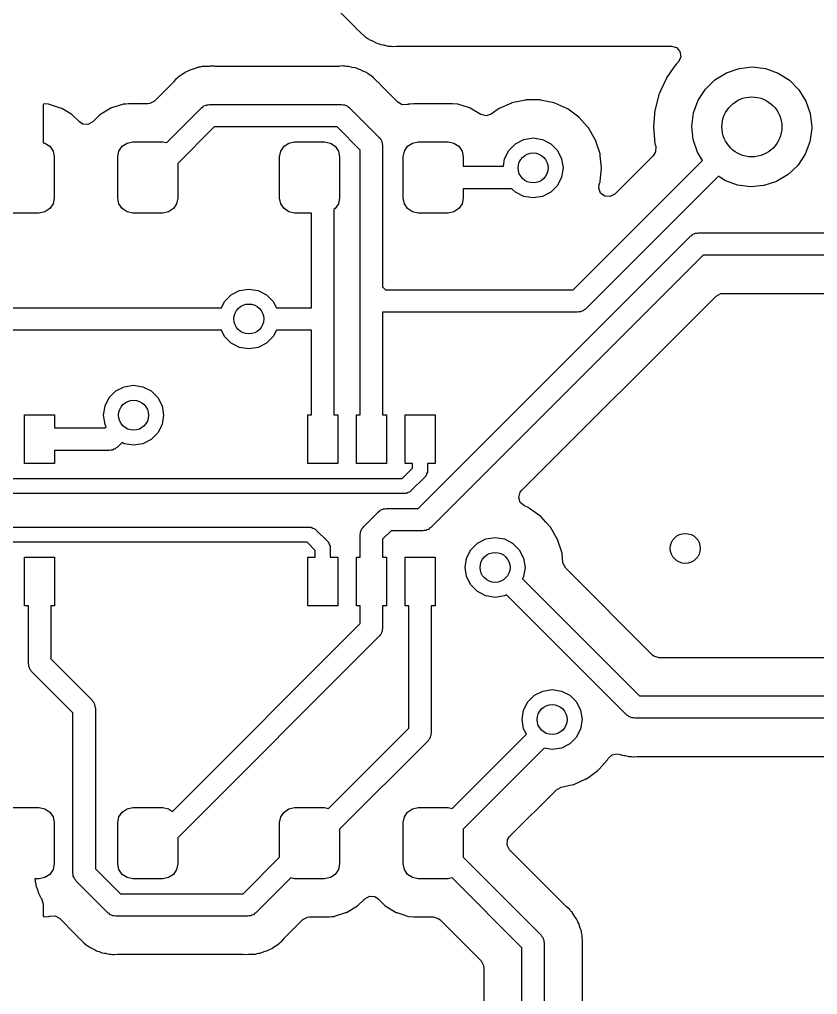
# Model space of a CAD drawing. Extents: x 120.5 to 178.2, y -124.1 to -74.2.
# Drawn here: x 157.23 to 167.88, y -100.45 to -87.43 of the extents above; entities that cross this region are included whole.
import ezdxf

# ---------------------------------------------------------------- set-up
doc = ezdxf.new("R2010")
doc.units = 0
doc.layers.add('BLACK', color=7, linetype='CONTINUOUS')

msp = doc.modelspace()

# ---------------------------------------------------------------- linework, layer by layer
at = {"layer": 'BLACK', "linetype": 'CONTINUOUS'}
for p, q in [((160.709, -86.5282), (161.71, -87.5296)), ((161.71, -87.5296), (161.718, -87.5384)), ((161.718, -87.5384), (161.722, -87.5451)), ((161.722, -87.5451), (161.728, -87.5505)), ((161.728, -87.5505), (161.728, -87.5505)), ((161.728, -87.5505), (161.774, -87.5936)), ((161.774, -87.5936), (161.777, -87.5964)), ((161.777, -87.5964), (161.797, -87.6169)), ((161.797, -87.6169), (161.801, -87.6196)), ((161.801, -87.6196), (161.81, -87.6274)), ((161.81, -87.6274), (161.843, -87.659)), ((161.843, -87.659), (161.85, -87.6628)), ((161.85, -87.6628), (161.85, -87.6628)), ((161.85, -87.6628), (161.862, -87.6693)), ((161.862, -87.6693), (161.879, -87.6802)), ((161.879, -87.6802), (161.885, -87.685)), ((161.885, -87.685), (161.896, -87.6933)), ((161.896, -87.6933), (161.903, -87.6965)), ((161.903, -87.6965), (161.903, -87.6965)), ((161.903, -87.6965), (161.938, -87.7117)), ((161.938, -87.7117), (161.949, -87.7169)), ((161.949, -87.7169), (161.982, -87.735)), ((161.982, -87.735), (161.989, -87.7391)), ((161.989, -87.7391), (162.01, -87.7445)), ((162.01, -87.7445), (162.029, -87.7509)), ((162.029, -87.7509), (162.048, -87.7594)), ((162.048, -87.7594), (162.083, -87.7649)), ((162.083, -87.7649), (162.094, -87.7666)), ((162.094, -87.7666), (162.106, -87.769)), ((162.106, -87.769), (162.13, -87.7754)), ((162.13, -87.7754), (162.15, -87.7805)), ((162.15, -87.7805), (162.172, -87.7805)), ((162.172, -87.7805), (162.192, -87.7821)), ((162.192, -87.7821), (162.213, -87.7854)), ((162.213, -87.7854), (162.259, -87.7811)), ((162.259, -87.7811), (162.271, -87.7805)), ((162.271, -87.7805), (165.93, -87.7805)), ((165.93, -87.7805), (165.998, -87.8005)), ((165.998, -87.8005), (166.044, -87.8542)), ((166.044, -87.8542), (166.055, -87.9244)), ((166.019, -87.9956), (165.999, -88.0157)), ((166.025, -87.989), (166.019, -87.9956)), ((166.055, -87.9244), (166.025, -87.989)), ((159.439, -88.133), (159.408, -88.1555)), ((159.445, -88.1284), (159.439, -88.133)), ((159.439, -88.133), (159.439, -88.133)), ((159.465, -88.1205), (159.445, -88.1284)), ((159.483, -88.1118), (159.465, -88.1205)), ((159.501, -88.1009), (159.483, -88.1118)), ((159.546, -88.088), (159.501, -88.1009)), ((159.557, -88.0841), (159.546, -88.088)), ((159.593, -88.07), (159.557, -88.0841)), ((159.6, -88.0671), (159.593, -88.07)), ((159.593, -88.07), (159.593, -88.07)), ((159.608, -88.0661), (159.6, -88.0671)), ((159.614, -88.0653), (159.608, -88.0661)), ((159.608, -88.0661), (159.608, -88.0661)), ((159.621, -88.0644), (159.614, -88.0653)), ((159.641, -88.0604), (159.621, -88.0644)), ((159.661, -88.0544), (159.641, -88.0604)), ((159.707, -88.053), (159.661, -88.0544)), ((159.719, -88.0521), (159.707, -88.053)), ((159.724, -88.0515), (159.719, -88.0521)), ((159.753, -88.0515), (159.724, -88.0515)), ((159.757, -88.0514), (159.753, -88.0515)), ((159.772, -88.0509), (159.757, -88.0514)), ((159.827, -88.0492), (159.772, -88.0509)), ((159.835, -88.0509), (159.827, -88.0492)), ((159.847, -88.0515), (159.835, -88.0509)), ((159.835, -88.0509), (159.835, -88.0509)), ((161.491, -88.0515), (159.847, -88.0515)), ((161.503, -88.0509), (161.491, -88.0515)), ((161.549, -88.0466), (161.503, -88.0509)), ((161.556, -88.0478), (161.549, -88.0466)), ((161.57, -88.0499), (161.556, -88.0478)), ((161.59, -88.0515), (161.57, -88.0499)), ((161.611, -88.0515), (161.59, -88.0515)), ((161.621, -88.0542), (161.611, -88.0515)), ((161.656, -88.063), (161.621, -88.0542)), ((161.667, -88.0654), (161.656, -88.063)), ((161.713, -88.0726), (161.667, -88.0654)), ((161.733, -88.0811), (161.713, -88.0726)), ((161.751, -88.0875), (161.733, -88.0811)), ((161.772, -88.0929), (161.751, -88.0875)), ((161.779, -88.0967), (161.772, -88.0929)), ((161.813, -88.1151), (161.779, -88.0967)), ((161.779, -88.0967), (161.779, -88.0967)), ((161.823, -88.1203), (161.813, -88.1151)), ((161.858, -88.1355), (161.823, -88.1203)), ((161.866, -88.1387), (161.858, -88.1355)), ((161.858, -88.1355), (161.858, -88.1355)), ((161.872, -88.1436), (161.866, -88.1387)), ((165.955, -88.0776), (165.867, -88.2033)), ((165.996, -88.0202), (165.955, -88.0776)), ((165.999, -88.0157), (165.996, -88.0202)), ((165.996, -88.0202), (165.996, -88.0202)), ((166.512, -88.2296), (166.664, -88.1361)), ((166.664, -88.1361), (166.833, -88.0787)), ((166.833, -88.0787), (167.011, -88.06)), ((167.011, -88.06), (167.188, -88.0811)), ((167.188, -88.0811), (167.356, -88.141)), ((167.356, -88.141), (167.506, -88.2365)), ((159.273, -88.2705), (159.029, -88.5146)), ((159.281, -88.2618), (159.273, -88.2705)), ((159.287, -88.255), (159.281, -88.2618)), ((159.311, -88.2262), (159.287, -88.255)), ((159.328, -88.2135), (159.311, -88.2262)), ((159.343, -88.2007), (159.328, -88.2135)), ((159.358, -88.1855), (159.343, -88.2007)), ((159.398, -88.162), (159.358, -88.1855)), ((159.408, -88.1555), (159.398, -88.162)), ((161.883, -88.1518), (161.872, -88.1436)), ((161.899, -88.1627), (161.883, -88.1518)), ((161.911, -88.1692), (161.899, -88.1627)), ((161.918, -88.173), (161.911, -88.1692)), ((161.951, -88.2045), (161.918, -88.173)), ((161.952, -88.2046), (161.951, -88.2045)), ((161.961, -88.2124), (161.952, -88.2046)), ((161.964, -88.2151), (161.961, -88.2124)), ((161.985, -88.2356), (161.964, -88.2151)), ((161.988, -88.2384), (161.985, -88.2356)), ((162.033, -88.2814), (161.988, -88.2384)), ((165.865, -88.2082), (165.79, -88.3703)), ((165.867, -88.2033), (165.865, -88.2082)), ((165.865, -88.2082), (165.865, -88.2082)), ((166.385, -88.3544), (166.512, -88.2296)), ((167.506, -88.2365), (167.632, -88.3631)), ((162.039, -88.2869), (162.033, -88.2814)), ((162.043, -88.2936), (162.039, -88.2869)), ((162.051, -88.3024), (162.043, -88.2936)), ((162.043, -88.2936), (162.043, -88.2936)), ((162.28, -88.5312), (162.051, -88.3024)), ((165.79, -88.3703), (165.771, -88.4108)), ((166.288, -88.5043), (166.385, -88.3544)), ((167.632, -88.3631), (167.726, -88.5143)), ((159.029, -88.5146), (158.967, -88.5486)), ((162.336, -88.5636), (162.28, -88.5312)), ((163.917, -88.5146), (163.802, -88.5392)), ((163.982, -88.5009), (163.917, -88.5146)), ((163.989, -88.4995), (163.982, -88.5009)), ((163.982, -88.5009), (163.982, -88.5009)), ((164.179, -88.4995), (163.989, -88.4995)), ((164.186, -88.5009), (164.179, -88.4995)), ((164.251, -88.5146), (164.186, -88.5009)), ((164.186, -88.5009), (164.186, -88.5009)), ((164.366, -88.5392), (164.251, -88.5146)), ((165.769, -88.4161), (165.713, -88.6253)), ((165.771, -88.4108), (165.769, -88.4161)), ((165.769, -88.4161), (165.769, -88.4161)), ((166.227, -88.6719), (166.288, -88.5043)), ((167.726, -88.5143), (167.785, -88.6828)), ((157.546, -88.5579), (157.544, -88.5655)), ((157.544, -88.5655), (157.544, -89.0707)), ((157.547, -88.5565), (157.546, -88.5579)), ((157.558, -88.5531), (157.547, -88.5565)), ((157.613, -88.5581), (157.558, -88.5531)), ((157.626, -88.5607), (157.613, -88.5581)), ((157.776, -88.6077), (157.626, -88.5607)), ((157.79, -88.6139), (157.776, -88.6077)), ((157.924, -88.6948), (157.79, -88.6139)), ((158.446, -88.6095), (158.3, -88.6984)), ((158.454, -88.6073), (158.446, -88.6095)), ((158.604, -88.5602), (158.454, -88.6073)), ((158.454, -88.6073), (158.454, -88.6073)), ((158.61, -88.5582), (158.604, -88.5602)), ((158.604, -88.5602), (158.604, -88.5602)), ((158.647, -88.5549), (158.61, -88.5582)), ((158.68, -88.5518), (158.647, -88.5549)), ((158.681, -88.5518), (158.68, -88.5518)), ((158.683, -88.5515), (158.681, -88.5518)), ((158.7, -88.5515), (158.683, -88.5515)), ((158.94, -88.5515), (158.7, -88.5515)), ((158.967, -88.5486), (158.94, -88.5515)), ((159.192, -89.0704), (159.659, -88.6039)), ((159.659, -88.6039), (159.676, -88.5941)), ((159.676, -88.5941), (159.69, -88.5801)), ((159.69, -88.5801), (159.709, -88.575)), ((159.709, -88.575), (159.726, -88.5651)), ((159.726, -88.5651), (159.746, -88.5651)), ((159.746, -88.5651), (159.765, -88.56)), ((159.765, -88.56), (161.528, -88.56)), ((161.528, -88.56), (161.547, -88.5651)), ((161.547, -88.5651), (161.567, -88.5651)), ((161.567, -88.5651), (161.584, -88.575)), ((161.584, -88.575), (161.603, -88.5801)), ((161.603, -88.5801), (161.617, -88.5941)), ((161.617, -88.5941), (161.634, -88.6039)), ((161.634, -88.6039), (162.031, -89.0011)), ((162.407, -88.5623), (162.336, -88.5636)), ((162.414, -88.5602), (162.407, -88.5623)), ((162.42, -88.5582), (162.414, -88.5602)), ((162.414, -88.5602), (162.414, -88.5602)), ((162.443, -88.5562), (162.42, -88.5582)), ((162.49, -88.5518), (162.443, -88.5562)), ((162.491, -88.5518), (162.49, -88.5518)), ((162.493, -88.5515), (162.491, -88.5518)), ((162.749, -88.5515), (162.493, -88.5515)), ((163.004, -88.5515), (162.749, -88.5515)), ((163.007, -88.5515), (163.004, -88.5515)), ((163.08, -88.5582), (163.007, -88.5515)), ((163.151, -88.5806), (163.08, -88.5582)), ((163.236, -88.6073), (163.151, -88.5806)), ((163.244, -88.6095), (163.236, -88.6073)), ((163.236, -88.6073), (163.236, -88.6073)), ((163.387, -88.6962), (163.244, -88.6095)), ((163.622, -88.6208), (163.526, -88.6903)), ((163.627, -88.6169), (163.622, -88.6208)), ((163.622, -88.6208), (163.622, -88.6208)), ((163.633, -88.6142), (163.627, -88.6169)), ((163.796, -88.5419), (163.633, -88.6142)), ((163.633, -88.6142), (163.633, -88.6142)), ((163.802, -88.5392), (163.796, -88.5419)), ((163.796, -88.5419), (163.796, -88.5419)), ((164.372, -88.5419), (164.366, -88.5392)), ((164.535, -88.6142), (164.372, -88.5419)), ((164.372, -88.5419), (164.372, -88.5419)), ((164.541, -88.6169), (164.535, -88.6142)), ((164.535, -88.6142), (164.535, -88.6142)), ((164.546, -88.6208), (164.541, -88.6169)), ((164.569, -88.6374), (164.546, -88.6208)), ((164.546, -88.6208), (164.546, -88.6208)), ((164.695, -88.7291), (164.569, -88.6374)), ((165.711, -88.6319), (165.692, -88.86)), ((165.713, -88.6253), (165.711, -88.6319)), ((157.935, -88.7041), (157.924, -88.6948)), ((158.026, -88.7942), (157.935, -88.7041)), ((158.071, -88.8232), (158.026, -88.7942)), ((158.204, -88.7942), (158.141, -88.8283)), ((158.3, -88.6984), (158.204, -88.7942)), ((163.459, -88.7142), (163.387, -88.6962)), ((163.526, -88.6903), (163.459, -88.7142)), ((164.7, -88.734), (164.695, -88.7291)), ((164.808, -88.8545), (164.7, -88.734)), ((164.7, -88.734), (164.7, -88.734)), ((166.205, -88.8488), (166.227, -88.6719)), ((167.785, -88.6828), (167.805, -88.86)), ((158.141, -88.8283), (158.071, -88.8232)), ((159.827, -88.86), (159.34, -89.3471)), ((161.466, -88.86), (159.827, -88.86)), ((161.775, -89.1693), (161.466, -88.86)), ((164.823, -88.8711), (164.808, -88.8545)), ((164.919, -89.0364), (164.823, -88.8711)), ((165.692, -88.86), (165.711, -89.0881)), ((166.222, -89.0263), (166.205, -88.8488)), ((167.805, -88.8823), (167.78, -89.059)), ((167.805, -88.86), (167.805, -88.8823)), ((162.031, -89.0011), (162.041, -89.0182)), ((162.041, -89.0182), (162.055, -89.0322)), ((162.055, -89.0322), (162.06, -89.0513)), ((162.06, -89.0513), (162.07, -89.0684)), ((163.849, -89.0844), (163.96, -89.0276)), ((163.96, -89.0276), (164.084, -89.008)), ((164.084, -89.008), (164.208, -89.0276)), ((164.208, -89.0276), (164.319, -89.0844)), ((164.978, -89.2181), (164.919, -89.0364)), ((166.279, -89.1956), (166.222, -89.0263)), ((157.544, -89.0707), (157.567, -89.0752)), ((157.567, -89.0752), (157.631, -89.1186)), ((157.631, -89.1186), (157.675, -89.1835)), ((157.675, -89.1835), (157.69, -89.26)), ((158.54, -89.26), (158.555, -89.1835)), ((158.555, -89.1835), (158.599, -89.1186)), ((158.599, -89.1186), (158.663, -89.0752)), ((158.663, -89.0752), (158.74, -89.06)), ((158.74, -89.06), (159.14, -89.06)), ((159.14, -89.06), (159.192, -89.0704)), ((160.7, -89.26), (160.715, -89.1835)), ((160.715, -89.1835), (160.759, -89.1186)), ((160.759, -89.1186), (160.823, -89.0752)), ((160.823, -89.0752), (160.9, -89.06)), ((160.9, -89.06), (161.3, -89.06)), ((161.3, -89.06), (161.377, -89.0752)), ((161.377, -89.0752), (161.441, -89.1186)), ((161.441, -89.1186), (161.485, -89.1835)), ((161.485, -89.1835), (161.5, -89.26)), ((161.775, -92.705), (161.775, -89.1693)), ((162.07, -89.0684), (162.07, -89.0881)), ((162.07, -89.0881), (162.075, -89.1072)), ((162.075, -89.1072), (162.075, -90.9969)), ((162.35, -89.26), (162.365, -89.1835)), ((162.365, -89.1835), (162.409, -89.1186)), ((162.409, -89.1186), (162.473, -89.0752)), ((162.473, -89.0752), (162.55, -89.06)), ((162.55, -89.06), (162.95, -89.06)), ((162.95, -89.06), (163.027, -89.0752)), ((163.027, -89.0752), (163.091, -89.1186)), ((163.091, -89.1186), (163.135, -89.1835)), ((163.135, -89.1835), (163.15, -89.26)), ((163.704, -89.2844), (163.76, -89.1729)), ((163.76, -89.1729), (163.849, -89.0844)), ((164.319, -89.0844), (164.408, -89.1729)), ((164.408, -89.1729), (164.464, -89.2844)), ((165.711, -89.0881), (165.713, -89.0934)), ((165.713, -89.0934), (165.713, -89.0934)), ((165.713, -89.0934), (165.721, -89.1237)), ((165.721, -89.1237), (165.719, -89.1946)), ((167.78, -89.059), (167.717, -89.2257)), ((157.69, -89.26), (157.69, -89.81)), ((158.54, -89.81), (158.54, -89.26)), ((160.7, -89.81), (160.7, -89.26)), ((161.5, -89.26), (161.5, -89.81)), ((162.35, -89.81), (162.35, -89.26)), ((163.15, -89.26), (163.15, -89.385)), ((163.688, -89.385), (163.704, -89.2844)), ((164.464, -89.2844), (164.484, -89.408)), ((164.617, -91.036), (166.346, -89.3068)), ((164.978, -89.2246), (164.978, -89.2181)), ((164.981, -89.2479), (164.978, -89.2246)), ((164.978, -89.2246), (164.978, -89.2246)), ((164.998, -89.408), (164.981, -89.2479)), ((165.688, -89.2454), (165.176, -89.7575)), ((165.719, -89.1946), (165.688, -89.2454)), ((166.346, -89.3068), (166.279, -89.1956)), ((167.717, -89.2257), (167.618, -89.3742)), ((159.34, -89.3471), (159.34, -89.81)), ((163.15, -89.385), (163.688, -89.385)), ((164.484, -89.408), (164.464, -89.5316)), ((164.979, -89.5836), (164.997, -89.4146)), ((164.997, -89.4146), (164.998, -89.408)), ((167.618, -89.3742), (167.489, -89.4972)), ((164.464, -89.5316), (164.408, -89.6431)), ((166.559, -89.5182), (164.785, -91.2921)), ((166.644, -89.5741), (166.559, -89.5182)), ((166.811, -89.6362), (166.644, -89.5741)), ((167.489, -89.4972), (167.335, -89.5885)), ((163.802, -89.685), (163.15, -89.685)), ((163.15, -89.685), (163.15, -89.81)), ((163.849, -89.7316), (163.802, -89.685)), ((164.408, -89.6431), (164.319, -89.7316)), ((164.961, -89.6774), (164.967, -89.6295)), ((164.986, -89.7439), (164.961, -89.6774)), ((164.967, -89.6295), (164.976, -89.6042)), ((164.976, -89.6042), (164.978, -89.5979)), ((164.978, -89.5979), (164.979, -89.5836)), ((166.988, -89.6598), (166.811, -89.6362)), ((167.166, -89.6437), (166.988, -89.6598)), ((167.335, -89.5885), (167.166, -89.6437)), ((157.69, -89.81), (157.675, -89.8865)), ((158.555, -89.8865), (158.54, -89.81)), ((159.34, -89.81), (159.325, -89.8865)), ((160.715, -89.8865), (160.7, -89.81)), ((161.5, -89.81), (161.485, -89.8865)), ((162.365, -89.8865), (162.35, -89.81)), ((163.15, -89.81), (163.135, -89.8865)), ((163.96, -89.7884), (163.849, -89.7316)), ((164.084, -89.808), (163.96, -89.7884)), ((164.208, -89.7884), (164.084, -89.808)), ((164.319, -89.7316), (164.208, -89.7884)), ((165.043, -89.7865), (164.986, -89.7439)), ((165.114, -89.7916), (165.043, -89.7865)), ((165.176, -89.7575), (165.114, -89.7916)), ((157.631, -89.9514), (157.567, -89.9948)), ((157.675, -89.8865), (157.631, -89.9514)), ((158.599, -89.9514), (158.555, -89.8865)), ((158.663, -89.9948), (158.599, -89.9514)), ((159.281, -89.9514), (159.217, -89.9948)), ((159.325, -89.8865), (159.281, -89.9514)), ((160.759, -89.9514), (160.715, -89.8865)), ((160.823, -89.9948), (160.759, -89.9514)), ((161.441, -89.9514), (161.425, -89.9624)), ((161.425, -89.9624), (161.425, -92.705)), ((161.485, -89.8865), (161.441, -89.9514)), ((162.409, -89.9514), (162.365, -89.8865)), ((162.473, -89.9948), (162.409, -89.9514)), ((163.091, -89.9514), (163.027, -89.9948)), ((163.135, -89.8865), (163.091, -89.9514)), ((157.49, -90.01), (157.09, -90.01)), ((157.567, -89.9948), (157.49, -90.01)), ((158.74, -90.01), (158.663, -89.9948)), ((159.14, -90.01), (158.74, -90.01)), ((159.217, -89.9948), (159.14, -90.01)), ((160.9, -90.01), (160.823, -89.9948)), ((161.125, -90.01), (160.9, -90.01)), ((161.125, -91.275), (161.125, -90.01)), ((162.55, -90.01), (162.473, -89.9948)), ((162.95, -90.01), (162.55, -90.01)), ((163.027, -89.9948), (162.95, -90.01)), ((162.549, -93.9545), (166.186, -90.3179)), ((166.186, -90.3179), (166.203, -90.3081)), ((166.203, -90.3081), (166.217, -90.2941)), ((166.217, -90.2941), (166.236, -90.289)), ((166.236, -90.289), (166.253, -90.2791)), ((166.253, -90.2791), (166.273, -90.2791)), ((166.273, -90.2791), (166.292, -90.274)), ((166.292, -90.274), (169.824, -90.274)), ((166.354, -90.574), (162.717, -94.2106)), ((169.886, -90.574), (166.354, -90.574)), ((162.075, -90.9969), (162.114, -91.036)), ((159.965, -91.1899), (160.054, -91.1014)), ((160.054, -91.1014), (160.165, -91.0446)), ((160.165, -91.0446), (160.289, -91.025)), ((160.289, -91.025), (160.413, -91.0446)), ((160.413, -91.0446), (160.524, -91.1014)), ((160.524, -91.1014), (160.613, -91.1899)), ((162.114, -91.036), (164.617, -91.036)), ((163.929, -93.7175), (166.528, -91.1194)), ((166.528, -91.1194), (166.59, -91.0854)), ((166.59, -91.0854), (166.617, -91.0825)), ((166.617, -91.0825), (169.804, -91.0825)), ((159.922, -91.275), (159.965, -91.1899)), ((160.613, -91.1899), (160.656, -91.275)), ((157.02, -91.275), (159.922, -91.275)), ((160.656, -91.275), (161.125, -91.275)), ((164.679, -91.336), (162.075, -91.336)), ((162.075, -91.336), (162.075, -92.705)), ((164.698, -91.3309), (164.679, -91.336)), ((164.718, -91.3309), (164.698, -91.3309)), ((164.735, -91.321), (164.718, -91.3309)), ((164.754, -91.3159), (164.735, -91.321)), ((164.768, -91.3019), (164.754, -91.3159)), ((164.785, -91.2921), (164.768, -91.3019)), ((159.922, -91.575), (156.958, -91.575)), ((159.965, -91.6601), (159.922, -91.575)), ((160.656, -91.575), (160.613, -91.6601)), ((161.125, -91.575), (160.656, -91.575)), ((161.125, -92.705), (161.125, -91.575)), ((160.054, -91.7486), (159.965, -91.6601)), ((160.165, -91.8054), (160.054, -91.7486)), ((160.524, -91.7486), (160.413, -91.8054)), ((160.613, -91.6601), (160.524, -91.7486)), ((160.289, -91.825), (160.165, -91.8054)), ((160.413, -91.8054), (160.289, -91.825)), ((158.426, -92.4749), (158.515, -92.3864)), ((158.515, -92.3864), (158.626, -92.3296)), ((158.626, -92.3296), (158.75, -92.31)), ((158.75, -92.31), (158.874, -92.3296)), ((158.874, -92.3296), (158.985, -92.3864)), ((158.985, -92.3864), (159.074, -92.4749)), ((158.37, -92.5864), (158.426, -92.4749)), ((159.074, -92.4749), (159.13, -92.5864)), ((158.35, -92.71), (158.37, -92.5864)), ((159.13, -92.5864), (159.15, -92.71)), ((157.295, -93.355), (157.295, -92.705)), ((157.295, -92.705), (157.695, -92.705)), ((157.695, -92.705), (157.695, -92.88)), ((158.37, -92.8336), (158.35, -92.71)), ((159.15, -92.71), (159.13, -92.8336)), ((161.075, -93.355), (161.075, -92.705)), ((161.075, -92.705), (161.125, -92.705)), ((161.425, -92.705), (161.475, -92.705)), ((161.475, -92.705), (161.475, -93.355)), ((161.725, -93.355), (161.725, -92.705)), ((161.725, -92.705), (161.775, -92.705)), ((162.075, -92.705), (162.125, -92.705)), ((162.125, -92.705), (162.125, -93.355)), ((162.375, -93.355), (162.375, -92.705)), ((162.375, -92.705), (162.775, -92.705)), ((162.775, -92.705), (162.775, -93.355)), ((157.695, -92.88), (158.368, -92.88)), ((158.368, -92.88), (158.385, -92.8632)), ((158.385, -92.8632), (158.37, -92.8336)), ((159.074, -92.9451), (158.985, -93.0336)), ((159.13, -92.8336), (159.074, -92.9451)), ((158.597, -93.0753), (158.536, -93.1361)), ((158.626, -93.0904), (158.597, -93.0753)), ((158.75, -93.11), (158.626, -93.0904)), ((158.874, -93.0904), (158.75, -93.11)), ((158.985, -93.0336), (158.874, -93.0904)), ((158.43, -93.18), (157.695, -93.18)), ((157.695, -93.18), (157.695, -93.355)), ((158.449, -93.1749), (158.43, -93.18)), ((158.469, -93.1749), (158.449, -93.1749)), ((158.486, -93.165), (158.469, -93.1749)), ((158.505, -93.1599), (158.486, -93.165)), ((158.519, -93.1459), (158.505, -93.1599)), ((158.536, -93.1361), (158.519, -93.1459)), ((157.695, -93.355), (157.295, -93.355)), ((161.475, -93.355), (161.075, -93.355)), ((162.125, -93.355), (161.725, -93.355)), ((162.336, -93.555), (162.475, -93.4156)), ((162.475, -93.355), (162.375, -93.355)), ((162.475, -93.4156), (162.475, -93.355)), ((162.674, -93.4726), (162.663, -93.4935)), ((162.675, -93.457), (162.673, -93.4647)), ((162.673, -93.4647), (162.674, -93.4726)), ((162.775, -93.355), (162.675, -93.355)), ((162.675, -93.355), (162.675, -93.457)), ((156.986, -93.555), (162.336, -93.555)), ((162.646, -93.5277), (162.448, -93.7257)), ((162.649, -93.5205), (162.646, -93.5277)), ((162.656, -93.5158), (162.649, -93.5205)), ((162.663, -93.4935), (162.656, -93.5158)), ((162.436, -93.7359), (162.414, -93.7431)), ((162.441, -93.7294), (162.436, -93.7359)), ((162.448, -93.7257), (162.441, -93.7294)), ((163.893, -93.8078), (163.912, -93.7395)), ((163.912, -93.7395), (163.929, -93.7175)), ((162.377, -93.755), (156.945, -93.755)), ((162.385, -93.7525), (162.377, -93.755)), ((162.393, -93.7538), (162.385, -93.7525)), ((162.414, -93.7431), (162.393, -93.7538)), ((163.913, -93.8757), (163.893, -93.8078)), ((161.819, -94.1989), (162.019, -93.9984)), ((162.019, -93.9984), (162.037, -93.9886)), ((162.037, -93.9886), (162.05, -93.9746)), ((162.05, -93.9746), (162.07, -93.9695)), ((162.07, -93.9695), (162.087, -93.9596)), ((162.087, -93.9596), (162.106, -93.9596)), ((162.106, -93.9596), (162.125, -93.9545)), ((162.125, -93.9545), (162.549, -93.9545)), ((163.967, -93.9217), (163.913, -93.8757)), ((164.027, -93.9482), (163.967, -93.9217)), ((164.033, -93.9509), (164.027, -93.9482)), ((164.027, -93.9482), (164.027, -93.9482)), ((164.038, -93.9548), (164.033, -93.9509)), ((164.069, -93.9769), (164.038, -93.9548)), ((164.038, -93.9548), (164.038, -93.9548)), ((164.187, -94.0631), (164.069, -93.9769)), ((164.192, -94.068), (164.187, -94.0631)), ((164.256, -94.1392), (164.192, -94.068)), ((164.192, -94.068), (164.192, -94.068)), ((156.945, -94.205), (161.107, -94.205)), ((161.107, -94.205), (161.115, -94.2075)), ((161.115, -94.2075), (161.123, -94.2062)), ((161.123, -94.2062), (161.144, -94.2169)), ((161.144, -94.2169), (161.166, -94.2241)), ((161.166, -94.2241), (161.171, -94.2306)), ((161.171, -94.2306), (161.178, -94.2343)), ((161.178, -94.2343), (161.346, -94.4023)), ((161.78, -94.2662), (161.79, -94.2491)), ((161.79, -94.2491), (161.795, -94.23)), ((161.795, -94.23), (161.809, -94.216)), ((161.809, -94.216), (161.819, -94.1989)), ((162.188, -94.2545), (162.075, -94.3671)), ((162.611, -94.2545), (162.188, -94.2545)), ((162.63, -94.2494), (162.611, -94.2545)), ((162.65, -94.2494), (162.63, -94.2494)), ((162.667, -94.2395), (162.65, -94.2494)), ((162.686, -94.2344), (162.667, -94.2395)), ((162.7, -94.2204), (162.686, -94.2344)), ((162.717, -94.2106), (162.7, -94.2204)), ((164.315, -94.2051), (164.256, -94.1392)), ((164.411, -94.3704), (164.315, -94.2051)), ((161.775, -94.305), (161.78, -94.2859)), ((161.775, -94.605), (161.775, -94.305)), ((161.78, -94.2859), (161.78, -94.2662)), ((162.075, -94.3671), (162.075, -94.605)), ((163.341, -94.4184), (163.452, -94.3616)), ((163.452, -94.3616), (163.576, -94.342)), ((163.576, -94.342), (163.7, -94.3616)), ((163.7, -94.3616), (163.811, -94.4184)), ((164.47, -94.5521), (164.411, -94.3704)), ((161.066, -94.405), (156.986, -94.405)), ((161.175, -94.5144), (161.066, -94.405)), ((161.175, -94.605), (161.175, -94.5144)), ((161.346, -94.4023), (161.349, -94.4095)), ((161.349, -94.4095), (161.356, -94.4142)), ((161.356, -94.4142), (161.363, -94.4365)), ((161.363, -94.4365), (161.374, -94.4574)), ((161.374, -94.4574), (161.373, -94.4653)), ((161.373, -94.4653), (161.375, -94.473)), ((161.375, -94.473), (161.375, -94.605)), ((163.196, -94.6184), (163.252, -94.5069)), ((163.252, -94.5069), (163.341, -94.4184)), ((163.811, -94.4184), (163.9, -94.5069)), ((163.9, -94.5069), (163.956, -94.6184)), ((157.295, -95.255), (157.295, -94.605)), ((157.295, -94.605), (157.695, -94.605)), ((157.695, -94.605), (157.695, -95.255)), ((161.075, -95.255), (161.075, -94.605)), ((161.075, -94.605), (161.175, -94.605)), ((161.375, -94.605), (161.475, -94.605)), ((161.475, -94.605), (161.475, -95.255)), ((161.725, -95.255), (161.725, -94.605)), ((161.725, -94.605), (161.775, -94.605)), ((162.075, -94.605), (162.125, -94.605)), ((162.125, -94.605), (162.125, -95.255)), ((162.375, -95.255), (162.375, -94.605)), ((162.375, -94.605), (162.775, -94.605)), ((162.775, -94.605), (162.775, -95.255)), ((163.176, -94.742), (163.196, -94.6184)), ((163.956, -94.6184), (163.976, -94.742)), ((164.47, -94.5586), (164.47, -94.5521)), ((164.483, -94.6778), (164.47, -94.5586)), ((164.47, -94.5586), (164.47, -94.5586)), ((163.196, -94.8656), (163.176, -94.742)), ((163.976, -94.742), (163.956, -94.8656)), ((164.485, -94.6914), (164.483, -94.6778)), ((164.519, -94.7537), (164.485, -94.6914)), ((165.677, -95.9122), (164.519, -94.7537)), ((163.252, -94.9771), (163.196, -94.8656)), ((163.956, -94.8656), (163.941, -94.8952)), ((163.941, -94.8952), (165.504, -96.4576)), ((163.341, -95.0656), (163.252, -94.9771)), ((163.452, -95.1224), (163.341, -95.0656)), ((163.576, -95.142), (163.452, -95.1224)), ((163.7, -95.1224), (163.576, -95.142)), ((163.729, -95.1073), (163.7, -95.1224)), ((165.336, -96.7137), (163.729, -95.1073)), ((157.345, -95.255), (157.295, -95.255)), ((157.345, -96.027), (157.345, -95.255)), ((157.695, -95.255), (157.645, -95.255)), ((157.645, -95.255), (157.645, -95.9649)), ((161.475, -95.255), (161.075, -95.255)), ((161.775, -95.255), (161.725, -95.255)), ((161.775, -95.4929), (161.775, -95.255)), ((162.125, -95.255), (162.075, -95.255)), ((162.075, -95.255), (162.075, -95.555)), ((162.425, -95.255), (162.375, -95.255)), ((162.425, -96.8879), (162.425, -95.255)), ((162.775, -95.255), (162.725, -95.255)), ((162.725, -95.255), (162.725, -96.95)), ((159.268, -97.9997), (161.775, -95.4929)), ((162.075, -95.555), (162.07, -95.5741)), ((162.031, -95.6611), (159.34, -98.3521)), ((162.041, -95.644), (162.031, -95.6611)), ((162.055, -95.63), (162.041, -95.644)), ((162.06, -95.6109), (162.055, -95.63)), ((162.07, -95.5938), (162.06, -95.6109)), ((162.07, -95.5741), (162.07, -95.5938)), ((165.698, -95.9291), (165.677, -95.9122)), ((165.767, -95.9491), (165.698, -95.9291)), ((168.745, -95.9491), (165.767, -95.9491)), ((157.35, -96.0461), (157.345, -96.027)), ((157.35, -96.0658), (157.35, -96.0461)), ((157.36, -96.0829), (157.35, -96.0658)), ((157.365, -96.102), (157.36, -96.0829)), ((157.645, -95.9649), (158.196, -96.5155)), ((157.379, -96.116), (157.365, -96.102)), ((157.389, -96.1331), (157.379, -96.116)), ((157.94, -96.6837), (157.389, -96.1331)), ((164.014, -96.5389), (164.103, -96.4504)), ((164.103, -96.4504), (164.214, -96.3936)), ((164.214, -96.3936), (164.338, -96.374)), ((164.338, -96.374), (164.462, -96.3936)), ((164.462, -96.3936), (164.573, -96.4504)), ((164.573, -96.4504), (164.662, -96.5389)), ((165.504, -96.4576), (169.38, -96.4576)), ((158.196, -96.5155), (158.206, -96.5326)), ((158.206, -96.5326), (158.22, -96.5466)), ((158.22, -96.5466), (158.225, -96.5657)), ((158.225, -96.5657), (158.234, -96.5828)), ((158.234, -96.5828), (158.234, -96.6025)), ((158.234, -96.6025), (158.24, -96.6216)), ((163.958, -96.6504), (164.014, -96.5389)), ((164.662, -96.5389), (164.718, -96.6504)), ((157.94, -98.8274), (157.94, -96.6837)), ((158.24, -96.6216), (158.24, -98.7653)), ((163.938, -96.774), (163.958, -96.6504)), ((164.718, -96.6504), (164.738, -96.774)), ((165.353, -96.7236), (165.336, -96.7137)), ((165.367, -96.7375), (165.353, -96.7236)), ((163.958, -96.8976), (163.938, -96.774)), ((164.738, -96.774), (164.718, -96.8976)), ((165.386, -96.7426), (165.367, -96.7375)), ((165.403, -96.7525), (165.386, -96.7426)), ((165.423, -96.7525), (165.403, -96.7525)), ((165.442, -96.7576), (165.423, -96.7525)), ((169.38, -96.7576), (165.442, -96.7576)), ((161.352, -97.9604), (162.425, -96.8879)), ((162.72, -96.9888), (162.71, -97.0059)), ((162.725, -96.95), (162.72, -96.9691)), ((162.72, -96.9691), (162.72, -96.9888)), ((163.002, -97.9604), (163.994, -96.9689)), ((163.994, -96.9689), (163.958, -96.8976)), ((164.718, -96.8976), (164.662, -97.0091)), ((162.681, -97.0561), (161.5, -98.2371)), ((162.691, -97.039), (162.681, -97.0561)), ((162.705, -97.025), (162.691, -97.039)), ((162.71, -97.0059), (162.705, -97.025)), ((164.573, -97.0976), (164.462, -97.1544)), ((164.662, -97.0091), (164.573, -97.0976)), ((164.23, -97.1569), (163.15, -98.2371)), ((164.338, -97.174), (164.23, -97.1569)), ((164.462, -97.1544), (164.338, -97.174)), ((165.087, -97.2933), (165.139, -97.2443)), ((165.139, -97.2443), (165.208, -97.2309)), ((165.208, -97.2309), (165.246, -97.2406)), ((165.246, -97.2406), (165.256, -97.245)), ((165.256, -97.245), (165.264, -97.2462)), ((165.264, -97.2462), (165.264, -97.2462)), ((165.264, -97.2462), (165.302, -97.2522)), ((165.302, -97.2522), (165.314, -97.2546)), ((165.314, -97.2546), (165.351, -97.2642)), ((164.966, -97.4348), (165.073, -97.3159)), ((165.073, -97.3159), (165.077, -97.3109)), ((165.077, -97.3109), (165.087, -97.2933)), ((165.351, -97.2642), (165.351, -97.2642)), ((165.351, -97.2642), (165.358, -97.2661)), ((165.358, -97.2661), (165.38, -97.2661)), ((165.38, -97.2661), (165.4, -97.2677)), ((165.4, -97.2677), (165.421, -97.271)), ((165.421, -97.271), (165.429, -97.2703)), ((165.429, -97.2703), (165.467, -97.2667)), ((165.467, -97.2667), (165.479, -97.2661)), ((165.479, -97.2661), (168.745, -97.2661)), ((164.795, -97.5651), (164.949, -97.4529)), ((164.949, -97.4529), (164.966, -97.4348)), ((164.458, -97.6774), (164.62, -97.6428)), ((164.62, -97.6428), (164.626, -97.6401)), ((164.626, -97.6401), (164.789, -97.5678)), ((164.789, -97.5678), (164.795, -97.5651)), ((164.789, -97.5678), (164.789, -97.5678)), ((163.77, -98.3359), (164.395, -97.7115)), ((164.395, -97.7115), (164.458, -97.6774)), ((157.09, -97.95), (157.49, -97.95)), ((157.49, -97.95), (157.567, -97.9652)), ((157.567, -97.9652), (157.631, -98.0086)), ((157.631, -98.0086), (157.675, -98.0735)), ((158.555, -98.0735), (158.599, -98.0086)), ((158.599, -98.0086), (158.663, -97.9652)), ((158.663, -97.9652), (158.74, -97.95)), ((158.74, -97.95), (159.14, -97.95)), ((159.14, -97.95), (159.217, -97.9652)), ((159.217, -97.9652), (159.268, -97.9997)), ((160.715, -98.0735), (160.759, -98.0086)), ((160.759, -98.0086), (160.823, -97.9652)), ((160.823, -97.9652), (160.9, -97.95)), ((160.9, -97.95), (161.3, -97.95)), ((161.3, -97.95), (161.352, -97.9604)), ((162.365, -98.0735), (162.409, -98.0086)), ((162.409, -98.0086), (162.473, -97.9652)), ((162.473, -97.9652), (162.55, -97.95)), ((162.55, -97.95), (162.95, -97.95)), ((162.95, -97.95), (163.002, -97.9604)), ((157.675, -98.0735), (157.69, -98.15)), ((157.69, -98.15), (157.69, -98.7)), ((158.54, -98.15), (158.555, -98.0735)), ((158.54, -98.7), (158.54, -98.15)), ((160.7, -98.15), (160.715, -98.0735)), ((160.7, -98.6129), (160.7, -98.15)), ((162.35, -98.15), (162.365, -98.0735)), ((162.35, -98.7), (162.35, -98.15)), ((161.5, -98.2371), (161.5, -98.7)), ((163.15, -98.2371), (163.15, -98.6129)), ((159.34, -98.3521), (159.34, -98.7)), ((163.736, -98.4518), (163.741, -98.381)), ((163.741, -98.381), (163.77, -98.3359)), ((163.77, -98.5141), (163.736, -98.4518)), ((164.523, -99.2672), (163.77, -98.5141)), ((160.213, -99.1), (160.7, -98.6129)), ((163.15, -98.6129), (164.19, -99.6529)), ((157.675, -98.7765), (157.631, -98.8414)), ((157.69, -98.7), (157.675, -98.7765)), ((158.24, -98.7653), (158.574, -99.1)), ((158.555, -98.7765), (158.54, -98.7)), ((158.599, -98.8414), (158.555, -98.7765)), ((159.325, -98.7765), (159.281, -98.8414)), ((159.34, -98.7), (159.325, -98.7765)), ((161.485, -98.7765), (161.441, -98.8414)), ((161.5, -98.7), (161.485, -98.7765)), ((162.365, -98.7765), (162.35, -98.7)), ((162.409, -98.8414), (162.365, -98.7765)), ((157.49, -98.9), (157.433, -98.9)), ((157.433, -98.9), (157.434, -98.9312)), ((157.434, -98.9312), (157.436, -98.9389)), ((157.436, -98.9389), (157.436, -98.9389)), ((157.436, -98.9389), (157.44, -98.9518)), ((157.567, -98.8848), (157.49, -98.9)), ((157.631, -98.8414), (157.567, -98.8848)), ((157.945, -98.8465), (157.94, -98.8274)), ((157.945, -98.8662), (157.945, -98.8465)), ((157.955, -98.8833), (157.945, -98.8662)), ((157.96, -98.9024), (157.955, -98.8833)), ((157.974, -98.9164), (157.96, -98.9024)), ((157.984, -98.9335), (157.974, -98.9164)), ((158.406, -99.3561), (157.984, -98.9335)), ((158.663, -98.8848), (158.599, -98.8414)), ((158.74, -98.9), (158.663, -98.8848)), ((159.14, -98.9), (158.74, -98.9)), ((159.217, -98.8848), (159.14, -98.9)), ((159.281, -98.8414), (159.217, -98.8848)), ((160.848, -98.8896), (160.381, -99.3561)), ((160.9, -98.9), (160.848, -98.8896)), ((161.3, -98.9), (160.9, -98.9)), ((161.377, -98.8848), (161.3, -98.9)), ((161.441, -98.8414), (161.377, -98.8848)), ((162.473, -98.8848), (162.409, -98.8414)), ((162.55, -98.9), (162.473, -98.8848)), ((162.95, -98.9), (162.55, -98.9)), ((163.002, -98.8896), (162.95, -98.9)), ((163.934, -99.8211), (163.002, -98.8896)), ((157.44, -98.9518), (157.444, -98.9712)), ((157.444, -98.9712), (157.447, -98.9925)), ((157.447, -98.9925), (157.45, -98.9998)), ((157.45, -98.9998), (157.45, -98.9998)), ((157.45, -98.9998), (157.464, -99.0354)), ((157.464, -99.0354), (157.468, -99.0466)), ((157.468, -99.0466), (157.48, -99.091)), ((157.48, -99.091), (157.491, -99.1095)), ((157.491, -99.1095), (157.5, -99.1272)), ((157.5, -99.1272), (157.508, -99.1472)), ((157.508, -99.1472), (157.513, -99.1536)), ((157.513, -99.1536), (157.52, -99.1637)), ((157.52, -99.1637), (157.544, -99.2377)), ((158.574, -99.1), (160.213, -99.1)), ((161.74, -99.2616), (161.836, -99.1661)), ((161.836, -99.1661), (161.898, -99.1321)), ((161.898, -99.1321), (161.969, -99.1372)), ((161.969, -99.1372), (162.014, -99.1661)), ((162.014, -99.1661), (162.11, -99.2616)), ((157.544, -99.2377), (157.544, -99.3899)), ((161.594, -99.3505), (161.74, -99.2616)), ((162.11, -99.2616), (162.256, -99.3505)), ((164.532, -99.2752), (164.523, -99.2672)), ((164.568, -99.3046), (164.532, -99.2752)), ((164.573, -99.3111), (164.568, -99.3046)), ((164.58, -99.322), (164.573, -99.3111)), ((164.593, -99.337), (164.58, -99.322)), ((164.608, -99.3522), (164.593, -99.337)), ((157.544, -99.3899), (157.548, -99.4051)), ((157.548, -99.4051), (157.55, -99.4063)), ((157.55, -99.4063), (157.554, -99.4073)), ((157.554, -99.4073), (157.613, -99.4019)), ((157.613, -99.4019), (157.626, -99.3993)), ((157.626, -99.3993), (157.633, -99.3973)), ((157.633, -99.3973), (157.704, -99.396)), ((157.704, -99.396), (157.759, -99.4284)), ((157.759, -99.4284), (157.989, -99.6576)), ((158.423, -99.3659), (158.406, -99.3561)), ((158.437, -99.3799), (158.423, -99.3659)), ((158.456, -99.385), (158.437, -99.3799)), ((158.473, -99.3949), (158.456, -99.385)), ((158.493, -99.3949), (158.473, -99.3949)), ((158.512, -99.4), (158.493, -99.3949)), ((160.275, -99.4), (158.512, -99.4)), ((160.294, -99.3949), (160.275, -99.4)), ((160.314, -99.3949), (160.294, -99.3949)), ((160.331, -99.385), (160.314, -99.3949)), ((160.35, -99.3799), (160.331, -99.385)), ((160.364, -99.3659), (160.35, -99.3799)), ((160.381, -99.3561), (160.364, -99.3659)), ((160.767, -99.6895), (161.011, -99.4454)), ((161.011, -99.4454), (161.073, -99.4114)), ((161.073, -99.4114), (161.1, -99.4085)), ((161.1, -99.4085), (161.34, -99.4085)), ((161.34, -99.4085), (161.357, -99.4085)), ((161.357, -99.4085), (161.359, -99.4082)), ((161.359, -99.4082), (161.36, -99.4082)), ((161.36, -99.4082), (161.395, -99.405)), ((161.395, -99.405), (161.43, -99.4018)), ((161.43, -99.4018), (161.448, -99.396)), ((161.448, -99.396), (161.586, -99.3527)), ((161.586, -99.3527), (161.594, -99.3505)), ((161.586, -99.3527), (161.586, -99.3527)), ((162.256, -99.3505), (162.264, -99.3527)), ((162.264, -99.3527), (162.264, -99.3527)), ((162.264, -99.3527), (162.33, -99.3735)), ((162.33, -99.3735), (162.42, -99.4018)), ((162.42, -99.4018), (162.493, -99.4085)), ((162.493, -99.4085), (162.51, -99.4085)), ((162.51, -99.4085), (162.75, -99.4085)), ((162.75, -99.4085), (162.818, -99.4285)), ((162.818, -99.4285), (162.839, -99.4454)), ((162.839, -99.4454), (163.389, -99.9949)), ((164.612, -99.359), (164.608, -99.3522)), ((164.632, -99.392), (164.612, -99.359)), ((164.612, -99.359), (164.612, -99.359)), ((164.638, -99.4019), (164.632, -99.392)), ((164.666, -99.4392), (164.638, -99.4019)), ((164.674, -99.4592), (164.666, -99.4392)), ((164.682, -99.4769), (164.674, -99.4592)), ((164.693, -99.4954), (164.682, -99.4769)), ((164.706, -99.5398), (164.693, -99.4954)), ((164.71, -99.551), (164.706, -99.5398)), ((164.724, -99.5866), (164.71, -99.551)), ((164.727, -99.5939), (164.724, -99.5866)), ((164.724, -99.5866), (164.724, -99.5866)), ((164.728, -99.6018), (164.727, -99.5939)), ((157.989, -99.6576), (157.997, -99.6664)), ((157.997, -99.6664), (158.001, -99.6731)), ((158.001, -99.6731), (158.007, -99.6785)), ((158.007, -99.6785), (158.007, -99.6785)), ((158.007, -99.6785), (158.052, -99.7216)), ((158.052, -99.7216), (158.055, -99.7244)), ((158.055, -99.7244), (158.076, -99.7449)), ((160.729, -99.7338), (160.759, -99.6982)), ((160.759, -99.6982), (160.767, -99.6895)), ((164.19, -99.6529), (164.2, -99.67)), ((164.2, -99.67), (164.214, -99.684)), ((164.214, -99.684), (164.219, -99.7031)), ((164.219, -99.7031), (164.229, -99.7202)), ((164.229, -99.7202), (164.229, -99.7399)), ((164.73, -99.6152), (164.728, -99.6018)), ((164.728, -99.6018), (164.728, -99.6018)), ((164.734, -99.6346), (164.73, -99.6152)), ((164.74, -99.6552), (164.734, -99.6346)), ((164.74, -99.681), (164.74, -99.6552)), ((164.741, -99.7013), (164.74, -99.681)), ((164.742, -99.7132), (164.741, -99.7013)), ((164.742, -99.7176), (164.742, -99.7132)), ((164.742, -99.7467), (164.742, -99.7176)), ((158.076, -99.7449), (158.079, -99.7476)), ((158.079, -99.7476), (158.088, -99.7554)), ((158.088, -99.7554), (158.122, -99.787)), ((158.122, -99.787), (158.129, -99.7908)), ((158.129, -99.7908), (158.129, -99.7908)), ((158.129, -99.7908), (158.141, -99.7973)), ((158.141, -99.7973), (158.157, -99.8082)), ((158.157, -99.8082), (158.166, -99.8152)), ((158.166, -99.8152), (158.174, -99.8213)), ((158.174, -99.8213), (158.182, -99.8245)), ((158.182, -99.8245), (158.182, -99.8245)), ((158.182, -99.8245), (158.217, -99.8397)), ((158.217, -99.8397), (158.227, -99.8449)), ((158.227, -99.8449), (158.257, -99.8614)), ((160.494, -99.872), (160.539, -99.8591)), ((160.539, -99.8591), (160.557, -99.8482)), ((160.557, -99.8482), (160.575, -99.8395)), ((160.575, -99.8395), (160.595, -99.8316)), ((160.595, -99.8316), (160.632, -99.8045)), ((160.632, -99.8045), (160.642, -99.798)), ((160.642, -99.798), (160.675, -99.7785)), ((160.675, -99.7785), (160.682, -99.7745)), ((160.675, -99.7785), (160.675, -99.7785)), ((160.682, -99.7745), (160.697, -99.7593)), ((160.697, -99.7593), (160.712, -99.7464)), ((160.712, -99.7464), (160.729, -99.7338)), ((163.934, -110.744), (163.934, -99.8211)), ((164.229, -99.7399), (164.234, -99.759)), ((164.234, -99.759), (164.234, -110.614)), ((164.743, -99.7506), (164.742, -99.7467)), ((164.742, -99.8411), (164.743, -99.8292)), ((164.742, -107.535), (164.742, -99.8411)), ((164.744, -99.8058), (164.743, -99.7506)), ((164.743, -99.8292), (164.745, -99.8215)), ((164.745, -99.8215), (164.744, -99.8058)), ((158.257, -99.8614), (158.268, -99.8671)), ((158.268, -99.8671), (158.289, -99.8725)), ((158.289, -99.8725), (158.307, -99.8789)), ((158.307, -99.8789), (158.327, -99.8874)), ((158.327, -99.8874), (158.362, -99.8929)), ((158.362, -99.8929), (158.373, -99.8946)), ((158.373, -99.8946), (158.384, -99.897)), ((158.384, -99.897), (158.409, -99.9033)), ((158.409, -99.9033), (158.429, -99.9085)), ((158.429, -99.9085), (158.45, -99.9085)), ((158.45, -99.9085), (158.47, -99.9101)), ((158.47, -99.9101), (158.491, -99.9134)), ((158.491, -99.9134), (158.537, -99.9091)), ((158.537, -99.9091), (158.549, -99.9085)), ((158.549, -99.9085), (160.193, -99.9085)), ((160.193, -99.9085), (160.205, -99.9091)), ((160.205, -99.9091), (160.205, -99.9091)), ((160.205, -99.9091), (160.213, -99.9108)), ((160.213, -99.9108), (160.283, -99.9086)), ((160.283, -99.9086), (160.287, -99.9085)), ((160.287, -99.9085), (160.316, -99.9085)), ((160.316, -99.9085), (160.321, -99.9079)), ((160.321, -99.9079), (160.333, -99.907)), ((160.333, -99.907), (160.379, -99.9056)), ((160.379, -99.9056), (160.399, -99.8996)), ((160.399, -99.8996), (160.419, -99.8956)), ((160.419, -99.8956), (160.426, -99.8946)), ((160.426, -99.8946), (160.432, -99.8939)), ((160.432, -99.8939), (160.44, -99.8929)), ((160.432, -99.8939), (160.432, -99.8939)), ((160.44, -99.8929), (160.447, -99.89)), ((160.447, -99.89), (160.483, -99.8759)), ((160.447, -99.89), (160.447, -99.89)), ((160.483, -99.8759), (160.494, -99.872)), ((163.389, -99.9949), (163.423, -100.057)), ((163.423, -100.057), (163.425, -100.084)), ((163.425, -100.084), (163.425, -101.842))]:
    msp.add_line(p, q, dxfattribs=at)
at = {"layer": 'BLACK'}
for centre, radius in [((167.005, -88.86), 0.4), ((164.084, -89.408), 0.2), ((160.289, -91.425), 0.2), ((158.75, -92.71), 0.2), ((166.116, -94.488), 0.2), ((163.576, -94.742), 0.2), ((164.338, -96.774), 0.2)]:
    msp.add_circle(centre, radius, dxfattribs=at)

doc.saveas('drawing.dxf')
